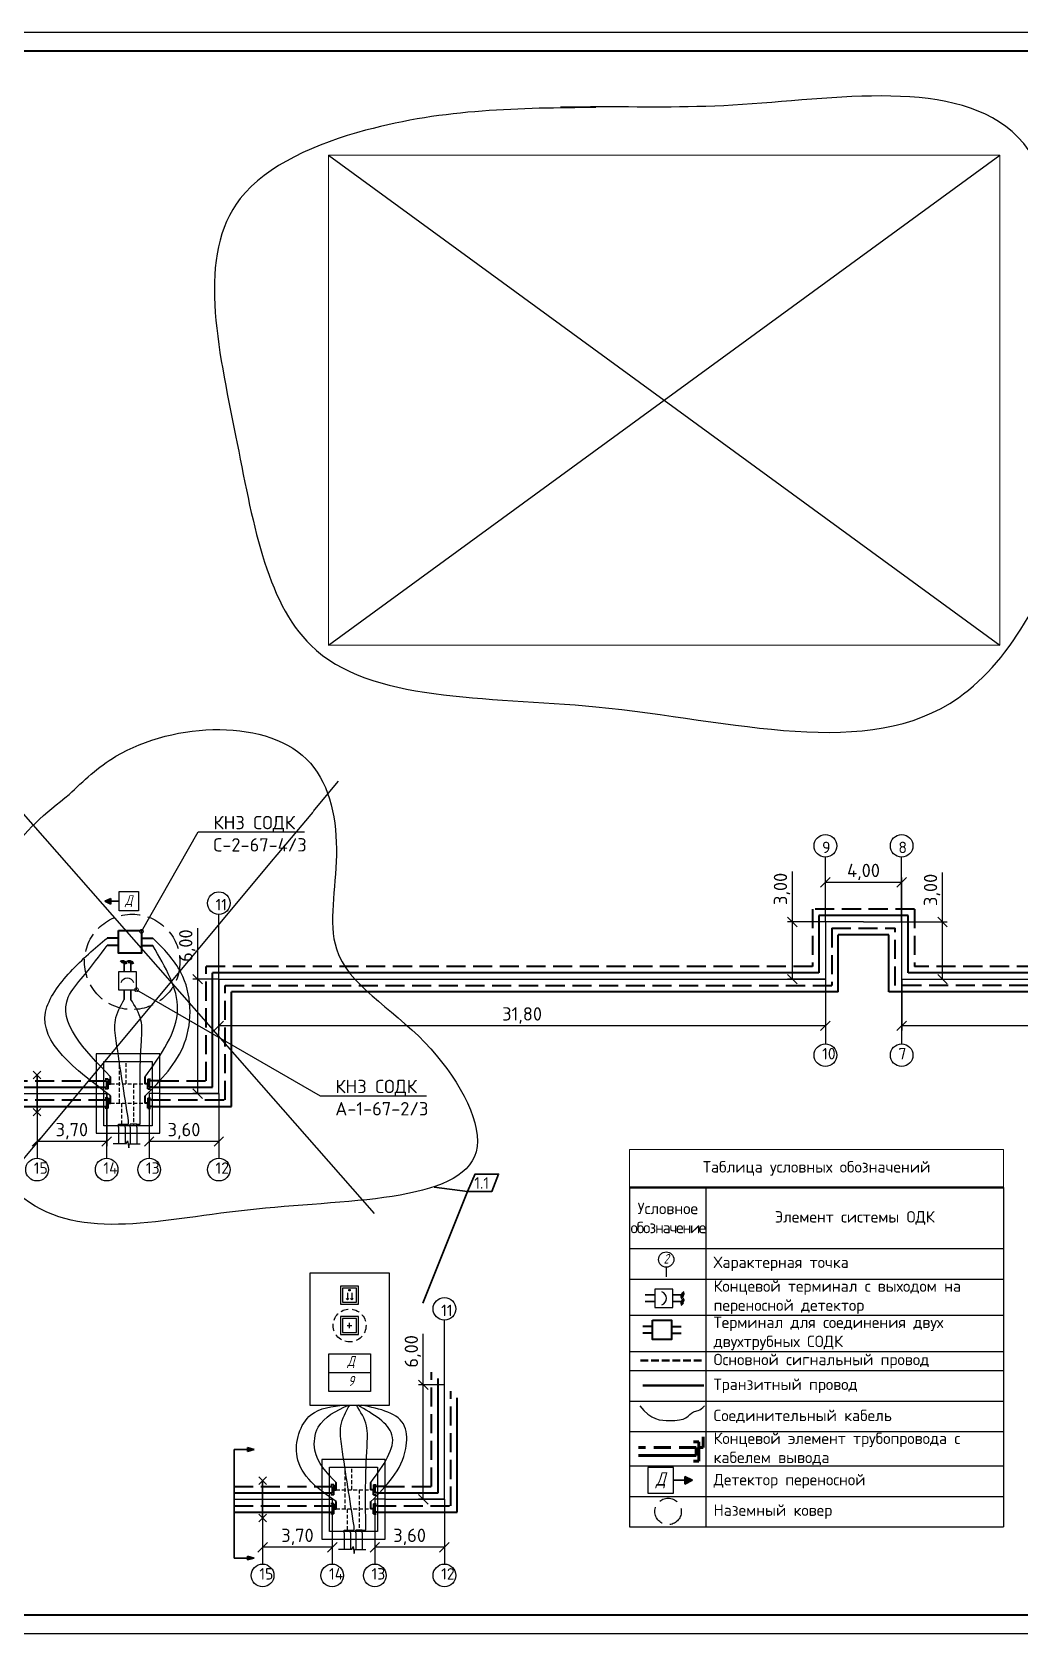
# Model space of a CAD drawing. Header units: millimetres. Extents: x -112426 to 6776, y 1218 to 38707.
# Drawn here: x 3127.1 to 3386.1, y 2272.5 to 2692.5 of the extents above; entities that cross this region are included whole.
import ezdxf
from ezdxf import colors
from ezdxf.entities.mleader import LeaderData, LeaderLine
from ezdxf.math import Vec2, Vec3

# ---------------------------------------------------------------- set-up
doc = ezdxf.new("R2010")
doc.units = ezdxf.units.MM
for name, pattern in [('DASHED', [7, 5, -2, 0]), ('DASHED2', [9.525, 6.35, -3.175]), ('JIS_02_2.0', [3, 2, -1])]:
    doc.linetypes.add(name, pattern=pattern)
for name, color, linetype, lineweight in [('Основной', 1, 'Continuous', 60), ('Размер 3.5', 250, 'Continuous', 35), ('Размерный', 4, 'Continuous', 30), ('Таблица', 250, 'Continuous', 30), ('Тонкие', 5, 'Continuous', 30)]:
    doc.layers.add(name, color=color, linetype=linetype, lineweight=lineweight)
doc.styles.add('-ISOCPEUR-', font='isocpeur.ttf')
doc.styles.add('GOST', font='gost.shx', dxfattribs={"oblique": 15})
doc.dimstyles.new('М 1 к 200', dxfattribs={"dimtxt": 3.5, "dimasz": 2.5, "dimexe": 1.25, "dimexo": 0, "dimtad": 1, "dimlfac": 0.2, "dimrnd": 0.1, "dimzin": 1, "dimtxsty": 'GOST', "dimblk": 'OBLIQUE', "dimcen": 2.5, "dimclrd": 256, "dimclre": 256, "dimclrt": 256, "dimadec": 0, "dimazin": 2, "dimtfac": 1, "dimtmove": 0, "dimatfit": 3, "dimldrblk": 'NONE', "dimfxl": 1.25, "dimlwd": -1, "dimlwe": -1, "dimarcsym": 0})
picture_1 = doc.add_image_def('image2.jpg', size_in_pixel=(3201, 2337))

# ---------------------------------------------------------------- blocks, each defined once
blk = doc.blocks.new('*T30')
at = {"layer": 'Defpoints', "color": 8, "linetype": 'ByBlock', "lineweight": 0, "transparency": 16777216}
for p, q in [((0, 0), (98, 0)), ((0, 0), (0, -10)), ((98, 0), (98, -10))]:
    blk.add_line(p, q, dxfattribs=at)
at = {"layer": 'Таблица', "color": 0, "linetype": 'ByBlock', "lineweight": 50, "transparency": 16777216}
blk.add_line((0, -10), (98, -10), dxfattribs=at)
at = {"layer": 'Таблица', "color": 0, "linetype": 'ByBlock', "lineweight": -2, "transparency": 16777216}
for p, q in [((0, -10), (0, -34)), ((20, -10), (20, -34)), ((98, -10), (98, -34)), ((0, -26), (98, -26))]:
    blk.add_line(p, q, dxfattribs=at)
at = {"layer": 'Таблица', "lineweight": 30, "transparency": 16777216}
for p, q in [((0, -34), (98, -34)), ((0, -34), (0, -99)), ((20, -34), (20, -99)), ((98, -34), (98, -99)), ((0, -43.5), (98, -43.5)), ((0, -53), (98, -53)), ((0, -58), (98, -58)), ((0, -66), (98, -66)), ((0, -74), (98, -74)), ((0, -83), (98, -83)), ((0, -91), (98, -91)), ((0, -99), (98, -99))]:
    blk.add_line(p, q, dxfattribs=at)
at = {"layer": 'Таблица', "color": 7, "transparency": 16777216, "char_height": 3, "style": '-ISOCPEUR-'}
for s, insert, width, attachment_point in [('Таблица условных обозначений', (49, -5), 95, 5), ('Условное {\\T0.85;обозначение}', (10, -18), 17, 5), ('Элемент системы ОДК', (59, -18), 75, 5), ('Характерная точка', (22, -30), 74, 4), ('Концевой терминал с выходом на переносной детектор', (22, -38.75), 74, 4), ('Терминал для соединения двух двухтрубных СОДК', (22, -48.25), 74, 4), ('Основной сигнальный провод', (22, -55.5), 74, 4), ('Транзитный провод', (22, -62), 74, 4), ('Соединительный кабель', (22, -70), 74, 4), ('Концевой элемент трубопровода с кабелем вывода', (22, -78.5), 74, 4), ('Детектор переносной', (22, -87), 74, 4), ('Наземный ковер', (22, -95), 74, 4)]:
    blk.add_mtext(s, dxfattribs=dict(at, insert=insert, width=width, attachment_point=attachment_point))
blk = doc.blocks.new('_Oblique')
at = {"color": 0, "linetype": 'ByBlock', "lineweight": -2}
blk.add_line((-0.5, -0.5), (0.5, 0.5), dxfattribs=at)
blk = doc.blocks.new('*D95')
at = {"transparency": 16777216}
for p, q in [((3365.79, 2459.14), (3365.79, 2472.12)), ((3355.09, 2459.14), (3367.04, 2459.14)), ((3365.79, 2444.14), (3365.79, 2459.14)), ((3355.09, 2444.14), (3367.04, 2444.14))]:
    blk.add_line(p, q, dxfattribs=at)
at = {"layer": 'Defpoints', "color": 0, "transparency": 16777216}
for p in [(3355.09, 2459.14), (3365.79, 2459.14), (3355.09, 2444.14)]:
    blk.add_point(p, dxfattribs=at)
at = {"transparency": 16777216, "xscale": 2.5, "yscale": 2.5, "zscale": 2.5}
for p, rotation in [((3365.79, 2459.14), 90), ((3365.79, 2444.14), 270)]:
    blk.add_blockref('_Oblique', p, dxfattribs=dict(at, rotation=rotation))
at = {"transparency": 16777216, "insert": (3363.06, 2467.55), "char_height": 3.5, "attachment_point": 5, "rotation": 90, "style": '-ISOCPEUR-'}
blk.add_mtext('3,00', dxfattribs=at)
blk = doc.blocks.new('_None')
blk = doc.blocks.new('*D96')
at = {"transparency": 16777216}
for p, q in [((3335.09, 2459.14), (3335.09, 2470.76)), ((3355.09, 2459.14), (3355.09, 2470.76)), ((3355.09, 2469.51), (3335.09, 2469.51))]:
    blk.add_line(p, q, dxfattribs=at)
at = {"layer": 'Defpoints', "color": 0, "transparency": 16777216}
for p in [(3335.09, 2469.51), (3335.09, 2459.14), (3355.09, 2459.14)]:
    blk.add_point(p, dxfattribs=at)
at = {"transparency": 16777216, "xscale": 2.5, "yscale": 2.5, "zscale": 2.5, "rotation": 180}
blk.add_blockref('_Oblique', (3335.09, 2469.51), dxfattribs=at)
at = {"transparency": 16777216, "xscale": 2.5, "yscale": 2.5, "zscale": 2.5}
blk.add_blockref('_Oblique', (3355.09, 2469.51), dxfattribs=at)
at = {"transparency": 16777216, "insert": (3345.09, 2472.24), "char_height": 3.5, "attachment_point": 5, "style": '-ISOCPEUR-'}
blk.add_mtext('4,00', dxfattribs=at)
blk = doc.blocks.new('*D97')
at = {"transparency": 16777216}
for p, q in [((3326.44, 2459.14), (3326.44, 2472.37)), ((3335.09, 2459.14), (3325.19, 2459.14)), ((3326.44, 2444.14), (3326.44, 2459.14)), ((3335.09, 2444.14), (3325.19, 2444.14))]:
    blk.add_line(p, q, dxfattribs=at)
at = {"layer": 'Defpoints', "color": 0, "transparency": 16777216}
for p in [(3335.09, 2459.14), (3326.44, 2444.14), (3335.09, 2444.14)]:
    blk.add_point(p, dxfattribs=at)
at = {"transparency": 16777216, "xscale": 2.5, "yscale": 2.5, "zscale": 2.5}
for p, rotation in [((3326.44, 2459.14), 90), ((3326.44, 2444.14), 270)]:
    blk.add_blockref('_Oblique', p, dxfattribs=dict(at, rotation=rotation))
at = {"transparency": 16777216, "insert": (3323.72, 2467.8), "char_height": 3.5, "attachment_point": 5, "rotation": 90, "style": '-ISOCPEUR-'}
blk.add_mtext('3,00', dxfattribs=at)
blk = doc.blocks.new('*D99')
at = {"transparency": 16777216}
for p, q in [((3355.09, 2444.14), (3355.09, 2430.64)), ((3673.59, 2444.14), (3673.59, 2430.64)), ((3673.59, 2431.89), (3355.09, 2431.89))]:
    blk.add_line(p, q, dxfattribs=at)
at = {"layer": 'Defpoints', "color": 0, "transparency": 16777216}
for p in [(3355.09, 2444.14), (3673.59, 2444.14), (3355.09, 2431.89)]:
    blk.add_point(p, dxfattribs=at)
at = {"transparency": 16777216, "xscale": 2.5, "yscale": 2.5, "zscale": 2.5, "rotation": 180}
blk.add_blockref('_Oblique', (3355.09, 2431.89), dxfattribs=at)
at = {"transparency": 16777216, "xscale": 2.5, "yscale": 2.5, "zscale": 2.5}
blk.add_blockref('_Oblique', (3673.59, 2431.89), dxfattribs=at)
at = {"transparency": 16777216, "insert": (3514.34, 2434.62), "char_height": 3.5, "attachment_point": 5, "style": '-ISOCPEUR-'}
blk.add_mtext('63,70', dxfattribs=at)
blk = doc.blocks.new('*D100')
at = {"transparency": 16777216}
for p, q in [((3176.09, 2444.14), (3176.09, 2430.64)), ((3335.09, 2444.14), (3335.09, 2430.64)), ((3335.09, 2431.89), (3176.09, 2431.89))]:
    blk.add_line(p, q, dxfattribs=at)
at = {"layer": 'Defpoints', "color": 0, "transparency": 16777216}
for p in [(3176.09, 2444.14), (3335.09, 2444.14), (3176.09, 2431.89)]:
    blk.add_point(p, dxfattribs=at)
at = {"transparency": 16777216, "xscale": 2.5, "yscale": 2.5, "zscale": 2.5, "rotation": 180}
blk.add_blockref('_Oblique', (3176.09, 2431.89), dxfattribs=at)
at = {"transparency": 16777216, "xscale": 2.5, "yscale": 2.5, "zscale": 2.5}
blk.add_blockref('_Oblique', (3335.09, 2431.89), dxfattribs=at)
at = {"transparency": 16777216, "insert": (3255.59, 2434.62), "char_height": 3.5, "attachment_point": 5, "style": '-ISOCPEUR-'}
blk.add_mtext('31,80', dxfattribs=at)
blk = doc.blocks.new('*D101')
at = {"transparency": 16777216}
for p, q in [((3170.55, 2444.14), (3170.55, 2457.49)), ((3176.09, 2444.14), (3169.3, 2444.14)), ((3170.55, 2414.14), (3170.55, 2444.14)), ((3176.09, 2414.14), (3169.3, 2414.14))]:
    blk.add_line(p, q, dxfattribs=at)
at = {"layer": 'Defpoints', "color": 0, "transparency": 16777216}
for p in [(3176.09, 2444.14), (3170.55, 2414.14), (3176.09, 2414.14)]:
    blk.add_point(p, dxfattribs=at)
at = {"transparency": 16777216, "xscale": 2.5, "yscale": 2.5, "zscale": 2.5}
for p, rotation in [((3170.55, 2444.14), 90), ((3170.55, 2414.14), 270)]:
    blk.add_blockref('_Oblique', p, dxfattribs=dict(at, rotation=rotation))
at = {"transparency": 16777216, "insert": (3167.82, 2452.93), "char_height": 3.5, "attachment_point": 5, "rotation": 90, "style": '-ISOCPEUR-'}
blk.add_mtext('6,00', dxfattribs=at)
blk = doc.blocks.new('*D102')
at = {"transparency": 16777216}
for p, q in [((3157.84, 2414.14), (3157.84, 2400.32)), ((3176.09, 2414.14), (3176.09, 2400.32)), ((3176.09, 2401.57), (3157.84, 2401.57))]:
    blk.add_line(p, q, dxfattribs=at)
at = {"layer": 'Defpoints', "color": 0, "transparency": 16777216}
for p in [(3157.84, 2414.14), (3176.09, 2414.14), (3157.84, 2401.57)]:
    blk.add_point(p, dxfattribs=at)
at = {"transparency": 16777216, "xscale": 2.5, "yscale": 2.5, "zscale": 2.5, "rotation": 180}
blk.add_blockref('_Oblique', (3157.84, 2401.57), dxfattribs=at)
at = {"transparency": 16777216, "xscale": 2.5, "yscale": 2.5, "zscale": 2.5}
blk.add_blockref('_Oblique', (3176.09, 2401.57), dxfattribs=at)
at = {"transparency": 16777216, "insert": (3166.96, 2404.29), "char_height": 3.5, "attachment_point": 5, "style": '-ISOCPEUR-'}
blk.add_mtext('3,60', dxfattribs=at)
blk = doc.blocks.new('*D103')
at = {"transparency": 16777216}
for p, q in [((3128.44, 2414.14), (3128.44, 2400.32)), ((3146.69, 2414.14), (3146.69, 2400.32)), ((3146.69, 2401.57), (3128.44, 2401.57))]:
    blk.add_line(p, q, dxfattribs=at)
at = {"layer": 'Defpoints', "color": 0, "transparency": 16777216}
for p in [(3128.44, 2414.14), (3146.69, 2414.14), (3128.44, 2401.57)]:
    blk.add_point(p, dxfattribs=at)
at = {"transparency": 16777216, "xscale": 2.5, "yscale": 2.5, "zscale": 2.5, "rotation": 180}
blk.add_blockref('_Oblique', (3128.44, 2401.57), dxfattribs=at)
at = {"transparency": 16777216, "xscale": 2.5, "yscale": 2.5, "zscale": 2.5}
blk.add_blockref('_Oblique', (3146.69, 2401.57), dxfattribs=at)
at = {"transparency": 16777216, "insert": (3137.56, 2404.29), "char_height": 3.5, "attachment_point": 5, "style": '-ISOCPEUR-'}
blk.add_mtext('3,70', dxfattribs=at)
blk = doc.blocks.new('_DotSmall')
at = {"color": 0, "linetype": 'ByBlock', "const_width": 0.5}
blk.add_lwpolyline([(-0.0625, 0, 1), (0.0625, 0, 1)], format="xyb", close=True, dxfattribs=at)
blk = doc.blocks.new('*D155')
at = {"transparency": 16777216}
for p, q in [((3229.68, 2337.76), (3229.68, 2351.11)), ((3235.22, 2337.76), (3228.43, 2337.76)), ((3229.68, 2307.76), (3229.68, 2337.76)), ((3235.22, 2307.76), (3228.43, 2307.76))]:
    blk.add_line(p, q, dxfattribs=at)
at = {"layer": 'Defpoints', "color": 0, "lineweight": 30, "transparency": 16777216}
for p in [(3235.22, 2337.76), (3229.68, 2307.76), (3235.22, 2307.76)]:
    blk.add_point(p, dxfattribs=at)
at = {"transparency": 16777216, "xscale": 2.5, "yscale": 2.5, "zscale": 2.5}
for p, rotation in [((3229.68, 2337.76), 90), ((3229.68, 2307.76), 270)]:
    blk.add_blockref('_Oblique', p, dxfattribs=dict(at, rotation=rotation))
at = {"transparency": 16777216, "insert": (3226.96, 2346.55), "char_height": 3.5, "attachment_point": 5, "rotation": 90, "style": '-ISOCPEUR-'}
blk.add_mtext('6,00', dxfattribs=at)
blk = doc.blocks.new('*D156')
at = {"transparency": 16777216}
for p, q in [((3216.97, 2307.76), (3216.97, 2293.93)), ((3235.22, 2307.76), (3235.22, 2293.93)), ((3235.22, 2295.18), (3216.97, 2295.18))]:
    blk.add_line(p, q, dxfattribs=at)
at = {"layer": 'Defpoints', "color": 0, "lineweight": 30, "transparency": 16777216}
for p in [(3216.97, 2307.76), (3235.22, 2307.76), (3216.97, 2295.18)]:
    blk.add_point(p, dxfattribs=at)
at = {"transparency": 16777216, "xscale": 2.5, "yscale": 2.5, "zscale": 2.5, "rotation": 180}
blk.add_blockref('_Oblique', (3216.97, 2295.18), dxfattribs=at)
at = {"transparency": 16777216, "xscale": 2.5, "yscale": 2.5, "zscale": 2.5}
blk.add_blockref('_Oblique', (3235.22, 2295.18), dxfattribs=at)
at = {"transparency": 16777216, "insert": (3226.1, 2297.91), "char_height": 3.5, "attachment_point": 5, "style": '-ISOCPEUR-'}
blk.add_mtext('3,60', dxfattribs=at)
blk = doc.blocks.new('*D157')
at = {"transparency": 16777216}
for p, q in [((3187.57, 2307.76), (3187.57, 2293.93)), ((3205.82, 2307.76), (3205.82, 2293.93)), ((3205.82, 2295.18), (3187.57, 2295.18))]:
    blk.add_line(p, q, dxfattribs=at)
at = {"layer": 'Defpoints', "color": 0, "lineweight": 30, "transparency": 16777216}
for p in [(3187.57, 2307.76), (3205.82, 2307.76), (3187.57, 2295.18)]:
    blk.add_point(p, dxfattribs=at)
at = {"transparency": 16777216, "xscale": 2.5, "yscale": 2.5, "zscale": 2.5, "rotation": 180}
blk.add_blockref('_Oblique', (3187.57, 2295.18), dxfattribs=at)
at = {"transparency": 16777216, "xscale": 2.5, "yscale": 2.5, "zscale": 2.5}
blk.add_blockref('_Oblique', (3205.82, 2295.18), dxfattribs=at)
at = {"transparency": 16777216, "insert": (3196.7, 2297.91), "char_height": 3.5, "attachment_point": 5, "style": '-ISOCPEUR-'}
blk.add_mtext('3,70', dxfattribs=at)

msp = doc.modelspace()

# ---------------------------------------------------------------- hatches: boundary and pattern name
h = msp.add_hatch(color=256)
h.dxf.hatch_style = 1
h.paths.add_polyline_path([(3210.536, 2362.596, 1), (3210.142, 2362.596, 1)])
at = {"lineweight": 35}
h = msp.add_hatch(color=256, dxfattribs=at)
h.dxf.hatch_style = 1
h.paths.add_polyline_path([(3183.599, 2321.338), (3183.599, 2320.338), (3185.335, 2320.838)])
h = msp.add_hatch(color=256, dxfattribs=at)
h.dxf.hatch_style = 1
h.paths.add_polyline_path([(3183.599, 2292.853), (3183.599, 2291.853), (3185.335, 2292.353)])
at = {"layer": 'Размер 3.5'}
h = msp.add_hatch(color=4, dxfattribs=at)
h.dxf.hatch_style = 1
h.paths.add_polyline_path([(3146.244, 2464.577), (3147.738, 2463.83), (3147.738, 2464.577), (3147.738, 2465.324)])
h = msp.add_hatch(color=4, dxfattribs=at)
h.dxf.hatch_style = 1
h.paths.add_polyline_path([(3298.274, 2313.765), (3298.274, 2312.765), (3298.274, 2311.765), (3300.274, 2312.765)])

# ---------------------------------------------------------------- linework, layer by layer
at = {"lineweight": 30}
for p, q in [((3204.845, 2531.701), (3380.814, 2660.173)), ((3204.845, 2660.173), (3380.814, 2531.701)), ((3149.829, 2406.098), (3151.504, 2406.098)), ((3149.829, 2405.348), (3149.829, 2406.098)), ((3149.829, 2405.348), (3149.829, 2405.598)), ((3149.829, 2405.348), (3149.829, 2401.003)), ((3151.504, 2405.348), (3151.504, 2406.098)), ((3151.504, 2405.348), (3151.504, 2401.003)), ((3154.558, 2406.098), (3152.883, 2406.098)), ((3152.883, 2405.348), (3152.883, 2406.098)), ((3152.883, 2405.348), (3152.883, 2401.003)), ((3154.558, 2405.348), (3154.558, 2406.098)), ((3154.558, 2405.348), (3154.558, 2405.598)), ((3154.558, 2405.348), (3154.558, 2401.003)), ((3151.785, 2401.003), (3148.365, 2401.003)), ((3151.785, 2401.003), (3152.135, 2401.783)), ((3152.135, 2401.783), (3152.472, 2399.951)), ((3152.472, 2399.951), (3152.644, 2401.003)), ((3152.644, 2401.003), (3155.478, 2401.003)), ((3208.963, 2299.712), (3210.638, 2299.712)), ((3208.963, 2298.962), (3208.963, 2299.712)), ((3208.963, 2298.962), (3208.963, 2299.212)), ((3208.963, 2298.962), (3208.963, 2294.617)), ((3210.638, 2298.962), (3210.638, 2299.712)), ((3210.638, 2299.712), (3211.552, 2299.712)), ((3210.638, 2298.962), (3210.638, 2294.617)), ((3211.552, 2299.712), (3211.552, 2300.737)), ((3213.693, 2299.712), (3212.018, 2299.712)), ((3212.018, 2298.962), (3212.018, 2299.712)), ((3212.018, 2298.962), (3212.018, 2294.617)), ((3213.693, 2298.962), (3213.693, 2299.712)), ((3213.693, 2299.712), (3214.607, 2299.712)), ((3213.693, 2298.962), (3213.693, 2299.212)), ((3213.693, 2298.962), (3213.693, 2294.617)), ((3214.607, 2299.712), (3214.607, 2300.737)), ((3210.92, 2294.617), (3207.5, 2294.617)), ((3210.92, 2294.617), (3211.269, 2295.397)), ((3211.269, 2295.397), (3211.606, 2293.565)), ((3211.606, 2293.565), (3211.779, 2294.617)), ((3211.779, 2294.617), (3214.612, 2294.617))]:
    msp.add_line(p, q, dxfattribs=at)
for p, q in [((3335.086, 2459.143), (3335.086, 2476.12)), ((3355.086, 2459.143), (3355.086, 2476.12)), ((3176.086, 2444.143), (3176.086, 2461.12)), ((3345.086, 2459.143), (3335.086, 2459.143)), ((3335.086, 2459.143), (3335.086, 2444.143)), ((3345.086, 2459.143), (3355.086, 2459.143)), ((3355.086, 2459.143), (3355.086, 2444.143)), ((3176.086, 2414.143), (3176.086, 2444.143)), ((3176.086, 2444.143), (3335.086, 2444.143)), ((3335.086, 2444.143), (3335.086, 2427.166)), ((3355.086, 2444.143), (3673.586, 2444.143)), ((3355.086, 2444.143), (3355.086, 2427.166)), ((3145.936, 2417.493), (3146.186, 2417.493)), ((3158.586, 2417.493), (3158.336, 2417.493)), ((3120.936, 2414.143), (3146.686, 2414.143)), ((3128.436, 2414.143), (3128.436, 2397.166)), ((3145.936, 2412.468), (3146.186, 2412.468)), ((3146.686, 2414.143), (3146.686, 2397.166)), ((3157.836, 2414.143), (3157.836, 2397.166)), ((3160.586, 2414.143), (3157.836, 2414.143)), ((3157.836, 2412.316), (3157.836, 2399.424)), ((3158.586, 2412.468), (3158.336, 2412.468)), ((3160.586, 2414.143), (3176.086, 2414.143)), ((3176.086, 2414.143), (3176.086, 2397.166)), ((3235.22, 2337.757), (3235.22, 2354.734)), ((3235.22, 2307.757), (3235.22, 2337.757)), ((3180.07, 2318.319), (3180.07, 2297.923)), ((3205.07, 2311.107), (3205.32, 2311.107)), ((3217.72, 2311.107), (3217.47, 2311.107)), ((3180.07, 2307.757), (3205.82, 2307.757)), ((3187.57, 2307.757), (3187.57, 2290.78)), ((3205.07, 2306.082), (3205.32, 2306.082)), ((3205.82, 2307.757), (3205.82, 2290.78)), ((3216.97, 2307.757), (3216.97, 2290.78)), ((3219.72, 2307.757), (3216.97, 2307.757)), ((3216.97, 2305.93), (3216.97, 2293.038)), ((3217.72, 2306.082), (3217.47, 2306.082)), ((3219.72, 2307.757), (3235.22, 2307.757)), ((3235.22, 2307.757), (3235.22, 2290.78))]:
    msp.add_line(p, q)
at = {"color": 1, "linetype": 'DASHED', "lineweight": 40}
for p, q in [((3331.736, 2462.493), (3331.736, 2447.493)), ((3358.436, 2462.493), (3331.736, 2462.493)), ((3358.436, 2462.493), (3358.436, 2447.493)), ((3172.736, 2417.493), (3172.736, 2447.493)), ((3331.736, 2447.493), (3172.736, 2447.493)), ((3670.236, 2447.493), (3358.436, 2447.493)), ((3120.936, 2417.493), (3143.936, 2417.493)), ((3160.586, 2417.493), (3172.736, 2417.493)), ((3231.87, 2311.107), (3231.87, 2341.107)), ((3180.07, 2311.107), (3203.07, 2311.107)), ((3219.72, 2311.107), (3231.87, 2311.107))]:
    msp.add_line(p, q, dxfattribs=at)
at = {"color": 1, "linetype": 'ByBlock', "lineweight": 40}
for p, q in [((3333.411, 2460.818), (3333.411, 2445.818)), ((3356.761, 2460.818), (3333.411, 2460.818)), ((3356.761, 2445.818), (3356.761, 2460.818)), ((3174.411, 2415.818), (3174.411, 2445.818)), ((3333.411, 2445.818), (3174.411, 2445.818)), ((3671.911, 2445.818), (3356.761, 2445.818)), ((3120.936, 2415.818), (3145.936, 2415.818)), ((3143.936, 2417.493), (3145.936, 2417.493)), ((3145.936, 2417.493), (3146.686, 2417.493)), ((3145.936, 2415.818), (3146.686, 2415.818)), ((3147.063, 2417.959), (3146.306, 2417.959)), ((3147.063, 2415.353), (3146.306, 2415.353)), ((3146.686, 2417.493), (3146.686, 2415.818)), ((3147.063, 2417.959), (3147.063, 2416.656)), ((3147.063, 2416.656), (3147.71, 2416.656)), ((3147.063, 2415.353), (3147.063, 2416.656)), ((3147.71, 2416.656), (3147.71, 2418.558)), ((3156.812, 2416.656), (3156.812, 2418.558)), ((3157.459, 2416.656), (3156.812, 2416.656)), ((3157.459, 2417.959), (3158.216, 2417.959)), ((3157.459, 2417.959), (3157.459, 2416.656)), ((3157.459, 2415.353), (3157.459, 2416.656)), ((3157.459, 2415.353), (3158.216, 2415.353)), ((3157.836, 2417.493), (3157.836, 2415.818)), ((3158.586, 2417.493), (3157.836, 2417.493)), ((3158.586, 2415.818), (3157.836, 2415.818)), ((3160.586, 2417.493), (3158.586, 2417.493)), ((3158.586, 2415.818), (3174.411, 2415.818)), ((3233.545, 2309.432), (3233.545, 2339.432)), ((3203.07, 2311.107), (3205.07, 2311.107)), ((3205.07, 2311.107), (3205.82, 2311.107)), ((3206.198, 2311.573), (3205.44, 2311.573)), ((3205.82, 2311.107), (3205.82, 2309.432)), ((3206.198, 2311.573), (3206.198, 2310.27)), ((3206.198, 2310.27), (3206.845, 2310.27)), ((3206.198, 2308.967), (3206.198, 2310.27)), ((3206.845, 2310.27), (3206.845, 2312.172)), ((3215.946, 2310.27), (3215.946, 2312.172)), ((3216.593, 2310.27), (3215.946, 2310.27)), ((3216.593, 2311.573), (3217.351, 2311.573)), ((3216.593, 2311.573), (3216.593, 2310.27)), ((3216.593, 2308.967), (3216.593, 2310.27)), ((3216.97, 2311.107), (3216.97, 2309.432)), ((3217.72, 2311.107), (3216.97, 2311.107)), ((3219.72, 2311.107), (3217.72, 2311.107)), ((3180.07, 2309.432), (3205.07, 2309.432)), ((3205.07, 2309.432), (3205.82, 2309.432)), ((3206.198, 2308.967), (3205.44, 2308.967)), ((3216.593, 2308.967), (3217.351, 2308.967)), ((3217.72, 2309.432), (3216.97, 2309.432)), ((3217.72, 2309.432), (3233.545, 2309.432))]:
    msp.add_line(p, q, dxfattribs=at)
at = {"color": 5, "linetype": 'DASHED', "lineweight": 40}
for p, q in [((3336.761, 2457.468), (3353.411, 2457.468)), ((3336.761, 2457.468), (3336.761, 2442.468)), ((3353.411, 2442.468), (3353.411, 2457.468)), ((3177.761, 2412.468), (3177.761, 2442.468)), ((3177.761, 2442.468), (3336.761, 2442.468)), ((3675.261, 2442.468), (3353.411, 2442.468)), ((3120.936, 2412.468), (3145.936, 2412.468)), ((3158.461, 2412.468), (3177.761, 2412.468)), ((3236.895, 2306.082), (3236.895, 2336.082)), ((3180.07, 2306.082), (3205.07, 2306.082)), ((3217.595, 2306.082), (3236.895, 2306.082))]:
    msp.add_line(p, q, dxfattribs=at)
at = {"lineweight": 40}
for p, q in [((3149.812, 2454.925), (3146.812, 2454.925)), ((3149.812, 2452.925), (3146.812, 2452.925)), ((3155.812, 2452.925), (3158.812, 2452.925)), ((3289.737, 2353.035), (3287.233, 2353.035)), ((3294.745, 2354.704), (3294.745, 2349.696)), ((3294.745, 2353.035), (3297.25, 2353.035)), ((3289.737, 2351.365), (3287.233, 2351.365)), ((3294.745, 2351.365), (3297.25, 2351.365))]:
    msp.add_line(p, q, dxfattribs=at)
at = {"color": 5, "linetype": 'ByBlock', "lineweight": 40}
for p, q in [((3351.736, 2455.793), (3338.436, 2455.793)), ((3338.436, 2440.793), (3338.436, 2455.793)), ((3351.736, 2440.793), (3351.736, 2455.793)), ((3338.436, 2440.793), (3179.436, 2440.793)), ((3179.436, 2410.793), (3179.436, 2440.793)), ((3676.936, 2440.793), (3351.736, 2440.793)), ((3145.936, 2412.468), (3146.686, 2412.468)), ((3147.063, 2412.934), (3146.306, 2412.934)), ((3146.686, 2412.468), (3146.686, 2410.793)), ((3147.063, 2412.934), (3147.063, 2411.631)), ((3147.063, 2411.631), (3147.71, 2411.631)), ((3147.063, 2410.328), (3147.063, 2411.631)), ((3147.71, 2411.631), (3147.71, 2413.533)), ((3156.812, 2411.631), (3156.812, 2413.533)), ((3157.459, 2411.631), (3156.812, 2411.631)), ((3157.459, 2412.934), (3158.216, 2412.934)), ((3157.459, 2412.934), (3157.459, 2411.631)), ((3157.459, 2410.328), (3157.459, 2411.631)), ((3157.836, 2412.468), (3157.836, 2410.793)), ((3158.586, 2412.468), (3157.836, 2412.468)), ((3120.936, 2410.793), (3145.936, 2410.793)), ((3145.936, 2410.793), (3146.686, 2410.793)), ((3147.063, 2410.328), (3146.306, 2410.328)), ((3157.459, 2410.328), (3158.216, 2410.328)), ((3158.586, 2410.793), (3157.836, 2410.793)), ((3158.586, 2410.793), (3179.436, 2410.793)), ((3238.57, 2304.407), (3238.57, 2334.407)), ((3205.07, 2306.082), (3205.82, 2306.082)), ((3206.198, 2306.548), (3205.44, 2306.548)), ((3205.82, 2306.082), (3205.82, 2304.407)), ((3206.198, 2306.548), (3206.198, 2305.245)), ((3206.845, 2305.245), (3206.845, 2307.147)), ((3215.946, 2305.245), (3215.946, 2307.147)), ((3216.593, 2306.548), (3217.351, 2306.548)), ((3216.593, 2306.548), (3216.593, 2305.245)), ((3216.97, 2306.082), (3216.97, 2304.407)), ((3217.72, 2306.082), (3216.97, 2306.082)), ((3180.07, 2304.407), (3205.07, 2304.407)), ((3205.07, 2304.407), (3205.82, 2304.407)), ((3206.198, 2303.942), (3205.44, 2303.942)), ((3206.198, 2305.245), (3206.845, 2305.245)), ((3206.198, 2303.942), (3206.198, 2305.245)), ((3216.593, 2305.245), (3215.946, 2305.245)), ((3216.593, 2303.942), (3216.593, 2305.245)), ((3216.593, 2303.942), (3217.351, 2303.942)), ((3217.72, 2304.407), (3216.97, 2304.407)), ((3217.72, 2304.407), (3238.57, 2304.407))]:
    msp.add_line(p, q, dxfattribs=at)
at = {"lineweight": 35}
for p, q in [((3127.436, 2420.024), (3129.436, 2418.024)), ((3129.436, 2420.024), (3127.436, 2418.024)), ((3128.436, 2409.262), (3128.436, 2419.024)), ((3127.436, 2408.262), (3129.436, 2410.262)), ((3129.436, 2408.262), (3127.436, 2410.262)), ((3180.07, 2292.353), (3180.07, 2320.838)), ((3180.07, 2320.838), (3183.599, 2320.838)), ((3185.335, 2320.838), (3183.599, 2321.338)), ((3183.599, 2320.338), (3183.599, 2321.338)), ((3185.335, 2320.838), (3183.599, 2320.338)), ((3186.57, 2313.638), (3188.57, 2311.638)), ((3188.57, 2313.638), (3186.57, 2311.638)), ((3187.57, 2302.876), (3187.57, 2312.638)), ((3186.57, 2301.876), (3188.57, 2303.876)), ((3188.57, 2301.876), (3186.57, 2303.876)), ((3180.07, 2292.353), (3183.599, 2292.353)), ((3185.335, 2292.353), (3183.599, 2292.853)), ((3183.599, 2291.853), (3183.599, 2292.853)), ((3185.335, 2292.353), (3183.599, 2291.853))]:
    msp.add_line(p, q, dxfattribs=at)
at = {"linetype": 'JIS_02_2.0', "lineweight": 30, "ltscale": 0.5}
for p, q in [((3150.055, 2411.631), (3150.055, 2422.568)), ((3151.778, 2416.656), (3151.778, 2422.568)), ((3147.71, 2416.656), (3156.812, 2416.656)), ((3153.721, 2416.656), (3153.721, 2405.718)), ((3147.71, 2411.631), (3156.812, 2411.631)), ((3150.666, 2406.098), (3150.666, 2411.631)), ((3209.19, 2305.245), (3209.19, 2316.182)), ((3210.913, 2310.27), (3210.913, 2316.182)), ((3206.845, 2310.27), (3215.946, 2310.27)), ((3212.855, 2310.27), (3212.855, 2299.332)), ((3206.845, 2305.245), (3215.946, 2305.245)), ((3209.801, 2299.712), (3209.801, 2305.245))]:
    msp.add_line(p, q, dxfattribs=at)
at = {"color": 18, "lineweight": 35, "true_color": 0x000000}
for q in [(3229.566, 2359.221), (3232.525, 2389.634)]:
    msp.add_line((3241.258, 2388.483), q, dxfattribs=at)
msp.add_lwpolyline([(3086.434, 2692.459), (4275.434, 2692.459), (4275.434, 2272.459), (3086.434, 2272.459)], close=True)
at = {"const_width": 0.5}
msp.add_lwpolyline([(3106.434, 2687.459), (4270.434, 2687.459), (4270.434, 2277.459), (3106.434, 2277.459)], close=True, dxfattribs=at)
at = {"lineweight": 30}
for points in [[(3143.936, 2403.718), (3160.586, 2403.718), (3160.586, 2424.568), (3143.936, 2424.568)], [(3145.936, 2422.568), (3158.586, 2422.568), (3158.586, 2405.718), (3145.936, 2405.718)], [(3203.07, 2297.332), (3219.72, 2297.332), (3219.72, 2318.182), (3203.07, 2318.182)], [(3205.07, 2316.182), (3217.72, 2316.182), (3217.72, 2299.332), (3205.07, 2299.332)]]:
    msp.add_lwpolyline(points, close=True, dxfattribs=at)
at = {"color": 18, "lineweight": 35, "true_color": 0x000000}
msp.add_lwpolyline([(3243.299, 2393.052), (3249.421, 2393.024), (3247.685, 2388.497), (3241.258, 2388.483), (3243.299, 2393.093)], dxfattribs=at)
at = {"lineweight": 40}
msp.add_lwpolyline([(3289.737, 2354.704), (3294.745, 2354.704), (3294.745, 2349.696), (3289.737, 2349.696)], close=True, dxfattribs=at)
for centre, radius in [((3335.086, 2479.085), 2.965), ((3355.086, 2479.085), 2.965), ((3176.086, 2464.085), 2.965), ((3335.086, 2424.201), 2.965), ((3355.086, 2424.201), 2.965), ((3128.436, 2394.201), 2.965), ((3146.686, 2394.201), 2.965), ((3157.836, 2394.201), 2.965), ((3176.086, 2394.201), 2.965), ((3210.339, 2362.596), 0.197), ((3235.22, 2357.699), 2.965), ((3187.57, 2287.815), 2.965), ((3205.82, 2287.815), 2.965), ((3216.97, 2287.815), 2.965), ((3235.22, 2287.815), 2.965)]:
    msp.add_circle(centre, radius)
at = {"linetype": 'JIS_02_2.0', "lineweight": 30}
msp.add_circle((3210.355, 2353.333), 4.316, dxfattribs=at)
at = {"lineweight": 30}
msp.add_spline([(3274.945, 2672.672), (3214.562, 2666.698), (3181.681, 2648.775), (3180.485, 2586.64), (3200.214, 2531.676), (3274.945, 2515.545), (3370.003, 2517.934), (3399.298, 2566.925), (3399.896, 2626.669), (3385.547, 2664.905), (3310.816, 2673.27), (3274.583, 2672.82), (3265.675, 2672.728)], degree=3, dxfattribs=at)
at = {"layer": 'Основной', "color": 5}
for p, q in [((3301.957, 2322.817), (3300.518, 2322.817)), ((3301.957, 2317.781), (3301.957, 2322.817)), ((3303.036, 2321.378), (3303.036, 2324.184)), ((3301.238, 2319.22), (3301.238, 2321.378)), ((3301.957, 2321.378), (3303.036, 2321.378)), ((3301.957, 2317.781), (3300.518, 2317.781))]:
    msp.add_line(p, q, dxfattribs=at)
at = {"layer": 'Основной', "linetype": 'DASHED2', "ltscale": 0.7}
msp.add_line((3301.238, 2321.378), (3286.088, 2321.378), dxfattribs=at)
at = {"layer": 'Основной'}
msp.add_line((3301.238, 2319.22), (3286.088, 2319.22), dxfattribs=at)
at = {"layer": 'Основной', "color": 5, "linetype": 'DASHED', "lineweight": 50, "ltscale": 0.4}
msp.add_lwpolyline([(3286.633, 2344.129), (3302.596, 2344.129)], dxfattribs=at)
at = {"layer": 'Основной', "color": 1, "lineweight": 50, "ltscale": 0.15}
msp.add_lwpolyline([(3303.191, 2337.569), (3287.227, 2337.569)], dxfattribs=at)
at = {"layer": 'Размер 3.5'}
for p, q in [((3147.738, 2465.324), (3146.244, 2464.577)), ((3147.738, 2463.83), (3146.244, 2464.577)), ((3147.738, 2464.577), (3147.738, 2465.324)), ((3149.979, 2464.577), (3147.738, 2464.577)), ((3147.738, 2464.577), (3147.738, 2463.83)), ((3151.259, 2448.61), (3151.259, 2446.096)), ((3153.004, 2448.61), (3153.004, 2446.096)), ((3151.259, 2441.353), (3151.259, 2438.839)), ((3153.004, 2441.353), (3153.004, 2438.839)), ((3290.356, 2361.332), (3287.842, 2361.332)), ((3297.613, 2361.332), (3295.099, 2361.332)), ((3290.356, 2359.586), (3287.842, 2359.586)), ((3297.613, 2359.586), (3295.099, 2359.586)), ((3295.274, 2312.765), (3298.274, 2312.765)), ((3298.274, 2312.765), (3298.274, 2313.765)), ((3298.274, 2313.765), (3300.274, 2312.765)), ((3298.274, 2312.765), (3298.274, 2311.765)), ((3298.274, 2311.765), (3300.274, 2312.765))]:
    msp.add_line(p, q, dxfattribs=at)
at = {"layer": 'Таблица', "color": 18, "true_color": 0x000000}
msp.add_line((3293.365, 2368.625), (3293.365, 2366.125), dxfattribs=at)
msp.add_circle((3293.365, 2370.625), 2, dxfattribs=at)
at = {"layer": 'Тонкие', "color": 18, "true_color": 0x000000}
for p, q in [((3209.788, 2360.027), (3209.427, 2360.416)), ((3209.788, 2361.871), (3209.788, 2360.027)), ((3209.788, 2360.027), (3210.148, 2360.416)), ((3210.968, 2360.027), (3210.607, 2360.416)), ((3210.968, 2361.871), (3210.968, 2360.027)), ((3210.968, 2360.027), (3211.329, 2360.416)), ((3209.753, 2353.333), (3210.957, 2353.333)), ((3210.355, 2352.654), (3210.355, 2354.012)), ((3204.954, 2341.004), (3215.834, 2341.004))]:
    msp.add_line(p, q, dxfattribs=at)
for points in [[(3154.998, 2462.068), (3149.979, 2462.068), (3149.979, 2467.087), (3154.998, 2467.087)], [(3154.503, 2441.353), (3154.503, 2446.096), (3149.76, 2446.096), (3149.76, 2441.353)], [(3199.925, 2332.453), (3220.862, 2332.453), (3220.862, 2367.012), (3199.925, 2367.012)], [(3212.726, 2358.904), (3212.726, 2363.647), (3207.983, 2363.647), (3207.983, 2358.904)], [(3212.202, 2359.428), (3212.202, 2363.123), (3208.507, 2363.123), (3208.507, 2359.428)], [(3290.356, 2358.087), (3295.099, 2358.087), (3295.099, 2362.83), (3290.356, 2362.83)], [(3212.726, 2350.961), (3212.726, 2355.704), (3207.983, 2355.704), (3207.983, 2350.961)], [(3212.202, 2351.485), (3212.202, 2355.18), (3208.508, 2355.18), (3208.508, 2351.485)], [(3215.834, 2336.071), (3204.954, 2336.071), (3204.954, 2345.937), (3215.834, 2345.937)], [(3288.556, 2309.405), (3295.274, 2309.405), (3295.274, 2316.124), (3288.556, 2316.124)]]:
    msp.add_lwpolyline(points, close=True, dxfattribs=at)
at = {"layer": 'Тонкие', "color": 18, "lineweight": 100, "true_color": 0x000000}
for points in [[(3150.513, 2448.582), (3150.685, 2448.725), (3150.886, 2448.754), (3151.087, 2448.725), (3151.259, 2448.61), (3151.603, 2448.438), (3151.804, 2448.496), (3151.976, 2448.61)], [(3152.259, 2448.582), (3152.431, 2448.725), (3152.631, 2448.754), (3152.832, 2448.725), (3153.004, 2448.61), (3153.349, 2448.438), (3153.549, 2448.496), (3153.721, 2448.61)], [(3297.584, 2362.077), (3297.728, 2361.905), (3297.756, 2361.704), (3297.728, 2361.504), (3297.613, 2361.332), (3297.441, 2360.987), (3297.498, 2360.787), (3297.613, 2360.614)], [(3297.584, 2360.332), (3297.728, 2360.16), (3297.756, 2359.959), (3297.728, 2359.758), (3297.613, 2359.586), (3297.441, 2359.242), (3297.498, 2359.041), (3297.613, 2358.869)]]:
    msp.add_lwpolyline(points, dxfattribs=at)
at = {"layer": 'Тонкие', "linetype": 'DASHED'}
for centre, radius in [((3153.389, 2448.666), 12.496), ((3293.854, 2304.588), 3.464)]:
    msp.add_circle(centre, radius, dxfattribs=at)
at = {"layer": 'Тонкие', "color": 18, "true_color": 0x000000}
for centre, start, end in [((3152.132, 2442.638), 18.5159, 161.4841), ((3291.64, 2360.459), 288.5159, 71.4841)]:
    msp.add_arc(centre, 1.786, start, end, dxfattribs=at)
at = {"layer": 'Тонкие'}
for points in [[(3147.71, 2413.533), (3130.685, 2435.504), (3137.175, 2446.058), (3146.812, 2454.925)], [(3147.71, 2418.558), (3136.626, 2439.395), (3140.531, 2444.853), (3146.812, 2452.925)], [(3156.812, 2413.533), (3167.121, 2427.431), (3166.171, 2445.854), (3158.812, 2454.925)], [(3156.812, 2418.558), (3165.282, 2436.222), (3158.812, 2452.925)], [(3152.418, 2407.123), (3149.184, 2427.96), (3148.965, 2433.418), (3151.259, 2438.839)], [(3155.472, 2407.123), (3155.797, 2427.96), (3155.671, 2433.418), (3153.004, 2438.839)], [(3206.845, 2307.147), (3196.61, 2318.926), (3200.247, 2329.921), (3209.067, 2332.453)], [(3206.845, 2312.172), (3201.269, 2320.652), (3202.142, 2326.65), (3210.096, 2332.453)], [(3211.552, 2300.737), (3208.319, 2321.574), (3208.1, 2327.032), (3210.393, 2332.453)], [(3214.607, 2300.737), (3214.932, 2321.574), (3214.805, 2327.032), (3212.139, 2332.453)], [(3215.946, 2312.172), (3221.484, 2324.673), (3212.488, 2332.423)], [(3215.946, 2307.147), (3225.115, 2321.045), (3224.799, 2326.883), (3213.478, 2332.451)]]:
    msp.add_spline(points, degree=3, dxfattribs=at)
msp.add_open_spline([(3286.494, 2332.27), (3289.226, 2328.544), (3294.903, 2328.242), (3299.03, 2328.805), (3300.177, 2331.18), (3302.243, 2330.788), (3303.36, 2332.305)], degree=3, dxfattribs=at)

# ---------------------------------------------------------------- block references
msp.add_blockref('*T30', (3283.786, 2399.515))

# ---------------------------------------------------------------- texts
at = {"char_height": 3, "style": '-ISOCPEUR-'}
for s, insert, attachment_point in [('9', (3334.227, 2477.18), 7), ('8', (3354.227, 2477.18), 7), ('11', (3175.227, 2462.18), 7), ('10', (3334.227, 2426.107), 1), ('7', (3354.227, 2426.107), 1), ('15', (3127.577, 2396.107), 1), ('14', (3145.827, 2396.107), 1), ('13', (3156.977, 2396.107), 1), ('12', (3175.227, 2396.107), 1), ('11', (3234.362, 2355.794), 7), ('15', (3186.712, 2289.721), 1), ('14', (3204.962, 2289.721), 1), ('13', (3216.112, 2289.721), 1), ('12', (3234.362, 2289.721), 1)]:
    msp.add_mtext_dynamic_manual_height_columns(s, width=6.35969, gutter_width=12.5, heights=[0], dxfattribs=dict(at, insert=insert, attachment_point=attachment_point))
at = {"layer": 'Размерный', "color": 0, "style": '-ISOCPEUR-'}
msp.add_text('1.1', height=3, dxfattribs=at).set_placement((3243.051, 2389.204))
at = {"layer": 'Таблица', "attachment_point": 5, "style": 'GOST'}
for s, width, gutter_width, insert, char_height in [('{\\C256;\\c0;Д}', 5.01913, 13.074, (3152.489, 2464.577), 2.61476), ('{\\C256;\\c0;2}', 2.72582, 17.5, (3293.365, 2370.838), 2.5), ('{\\C256;\\c0;Д}', 5.01913, 13.074, (3210.751, 2343.745), 2.61476), ('{\\C256;\\c0;9}', 5.01913, 13.074, (3210.751, 2338.812), 2.61476), ('{\\C256;\\c0;Д}', 6.71838, 17.5, (3291.915, 2312.765), 3.5)]:
    msp.add_mtext_dynamic_manual_height_columns(s, width=width, gutter_width=gutter_width, heights=[0], dxfattribs=dict(at, insert=insert, char_height=char_height))

# ---------------------------------------------------------------- dimensions: what is measured, and where the dimension line sits
for base, p1, p2, picture, middle in [((3335.086, 2469.514), (3355.086, 2459.143), (3335.086, 2459.143), '*D96', (3345.086, 2472.239)), ((3176.086, 2431.893), (3335.086, 2444.143), (3176.086, 2444.143), '*D100', (3255.586, 2434.618)), ((3355.086, 2431.893), (3673.586, 2444.143), (3355.086, 2444.143), '*D99', (3514.336, 2434.618)), ((3128.436, 2401.567), (3146.686, 2414.143), (3128.436, 2414.143), '*D103', (3137.561, 2404.292)), ((3157.836, 2401.567), (3176.086, 2414.143), (3157.836, 2414.143), '*D102', (3166.961, 2404.292)), ((3187.57, 2295.181), (3205.82, 2307.757), (3187.57, 2307.757), '*D157', (3196.695, 2297.906)), ((3216.97, 2295.181), (3235.22, 2307.757), (3216.97, 2307.757), '*D156', (3226.095, 2297.906))]:
    dim = msp.add_linear_dim(base=base, p1=p1, p2=p2, dimstyle='М 1 к 200', override={"dimtxsty": '-ISOCPEUR-'})
    dim.commit()
    dim.dimension.update_dxf_attribs({"geometry": picture, "text_midpoint": middle})
for base, p1, p2, picture, middle in [((3326.443, 2444.143), (3335.086, 2459.143), (3335.086, 2444.143), '*D97', (3326.443, 2467.804)), ((3365.786, 2459.143), (3355.086, 2444.143), (3355.086, 2459.143), '*D95', (3365.786, 2467.554)), ((3170.549, 2414.143), (3176.086, 2444.143), (3176.086, 2414.143), '*D101', (3170.549, 2452.932)), ((3229.684, 2307.757), (3235.22, 2337.757), (3235.22, 2307.757), '*D155', (3229.684, 2346.546))]:
    dim = msp.add_linear_dim(base=base, p1=p1, p2=p2, angle=90, dimstyle='М 1 к 200', override={"dimtxsty": '-ISOCPEUR-'})
    dim.commit()
    dim.dimension.update_dxf_attribs({"geometry": picture, "text_midpoint": middle, "dimtype": 160})

# ---------------------------------------------------------------- pictures from other files: only their frames are drawn
at = {"lineweight": 0}
image = msp.add_image(picture_1, insert=(3204.845, 2531.701), size_in_units=(175.97, 128.473), dxfattribs=at)
image.dxf.flags = 7

# ---------------------------------------------------------------- next in the draw order: leaders
at = {"layer": 'Размер 3.5'}
ml = msp.add_multileader_mtext('Standard', dxfattribs=at)
ml.set_content('КНЗ СОДК\\PС-2-67-4/3', color=256, style='-ISOCPEUR-')
ml.set_leader_properties()
ml.set_arrow_properties(name='DOTSMALL')
ml.build(insert=Vec2(0, 0))
ml.multileader.update_dxf_attribs({"text_left_attachment_type": 6, "text_right_attachment_type": 6, "dogleg_length": 2, "arrow_head_size": 2})
ctx = ml.context
ctx.base_point, ctx.char_height, ctx.arrow_head_size, ctx.plane_origin = Vec3(3172.651, 2482.736), 3.5, 2, Vec3(3211.592, 2473.176)
ctx.left_attachment, ctx.right_attachment = 6, 6
notes = []
notes.append((ctx, [(0, (1, 1, 0), (3170.651, 2482.736), (1, 0), 2, [(0, [(3155.812, 2456.671)], 0, [])])]))
ctx.mtext.insert, ctx.mtext.flow_direction = Vec3(3174.651, 2486.936), 5
ctx.mtext.has_bg_fill, ctx.mtext.bg_color, ctx.mtext.bg_scale_factor, ctx.mtext.bg_transparency, ctx.mtext.use_window_bg_color = 1, -1027028792, 1.5, 0, 1
ml = msp.add_multileader_mtext('Standard', dxfattribs=at)
ml.set_content('КНЗ СОДК\\PА-1-67-2/3', color=256, style='-ISOCPEUR-')
ml.set_leader_properties()
ml.set_arrow_properties(name='DOTSMALL')
ml.build(insert=Vec2(0, 0))
ml.multileader.update_dxf_attribs({"text_left_attachment_type": 6, "text_right_attachment_type": 6, "dogleg_length": 2, "arrow_head_size": 2})
ctx = ml.context
ctx.base_point, ctx.char_height, ctx.arrow_head_size, ctx.plane_origin = Vec3(3204.616, 2413.549), 3.5, 2, Vec3(3210.283, 2457.604)
ctx.left_attachment, ctx.right_attachment = 6, 6
notes.append((ctx, [(0, (1, 1, 0), (3202.616, 2413.549), (1, 0), 2, [(0, [(3154.503, 2441.353)], 0, [])])]))
ctx.mtext.insert, ctx.mtext.flow_direction = Vec3(3206.616, 2417.749), 5
ctx.mtext.has_bg_fill, ctx.mtext.bg_color, ctx.mtext.bg_scale_factor, ctx.mtext.bg_transparency, ctx.mtext.use_window_bg_color = 1, -1027028792, 1.5, 0, 1
for ctx, leaders in notes:
    for number, flags, end, landing, length, lines in leaders:
        leader = LeaderData()
        leader.index, (leader.has_last_leader_line, leader.has_dogleg_vector, leader.attachment_direction) = number, flags
        leader.last_leader_point, leader.dogleg_vector, leader.dogleg_length = Vec3(end), Vec3(landing), length
        for number, points, colour, breaks in lines:
            line = LeaderLine()
            line.index, line.vertices, line.color, line.breaks = number, Vec3.list(points), colors.encode_raw_color(colour), breaks
            leader.lines.append(line)
        ctx.leaders.append(leader)

# ---------------------------------------------------------------- next in the draw order: linework, layer by layer
at = {"lineweight": 30}
for p, q in [((3119.558, 2390.599), (3207.443, 2496.048)), ((3121.615, 2491.055), (3216.849, 2382.668)), ((3152.418, 2406.098), (3152.418, 2407.123)), ((3155.472, 2406.098), (3155.472, 2407.123)), ((3151.504, 2406.098), (3152.418, 2406.098)), ((3154.558, 2406.098), (3155.472, 2406.098))]:
    msp.add_line(p, q, dxfattribs=at)
at = {"lineweight": 40}
for p, q in [((3155.812, 2456.925), (3155.812, 2450.925)), ((3155.812, 2454.925), (3158.812, 2454.925))]:
    msp.add_line(p, q, dxfattribs=at)
msp.add_lwpolyline([(3149.812, 2456.925), (3155.812, 2456.925), (3155.812, 2450.925), (3149.812, 2450.925)], close=True, dxfattribs=at)
at = {"lineweight": 30}
msp.add_spline([(3136.828, 2492.559), (3121.354, 2476.641), (3115.438, 2453.445), (3108.611, 2413.877), (3124.995, 2386.589), (3185.981, 2383.86), (3243.781, 2400.233), (3230.127, 2427.521), (3206.916, 2452.081), (3206.916, 2476.641), (3200.089, 2500.746), (3149.116, 2502.565), (3136.828, 2492.559)], degree=3, dxfattribs=at)

doc.saveas('drawing.dxf')
